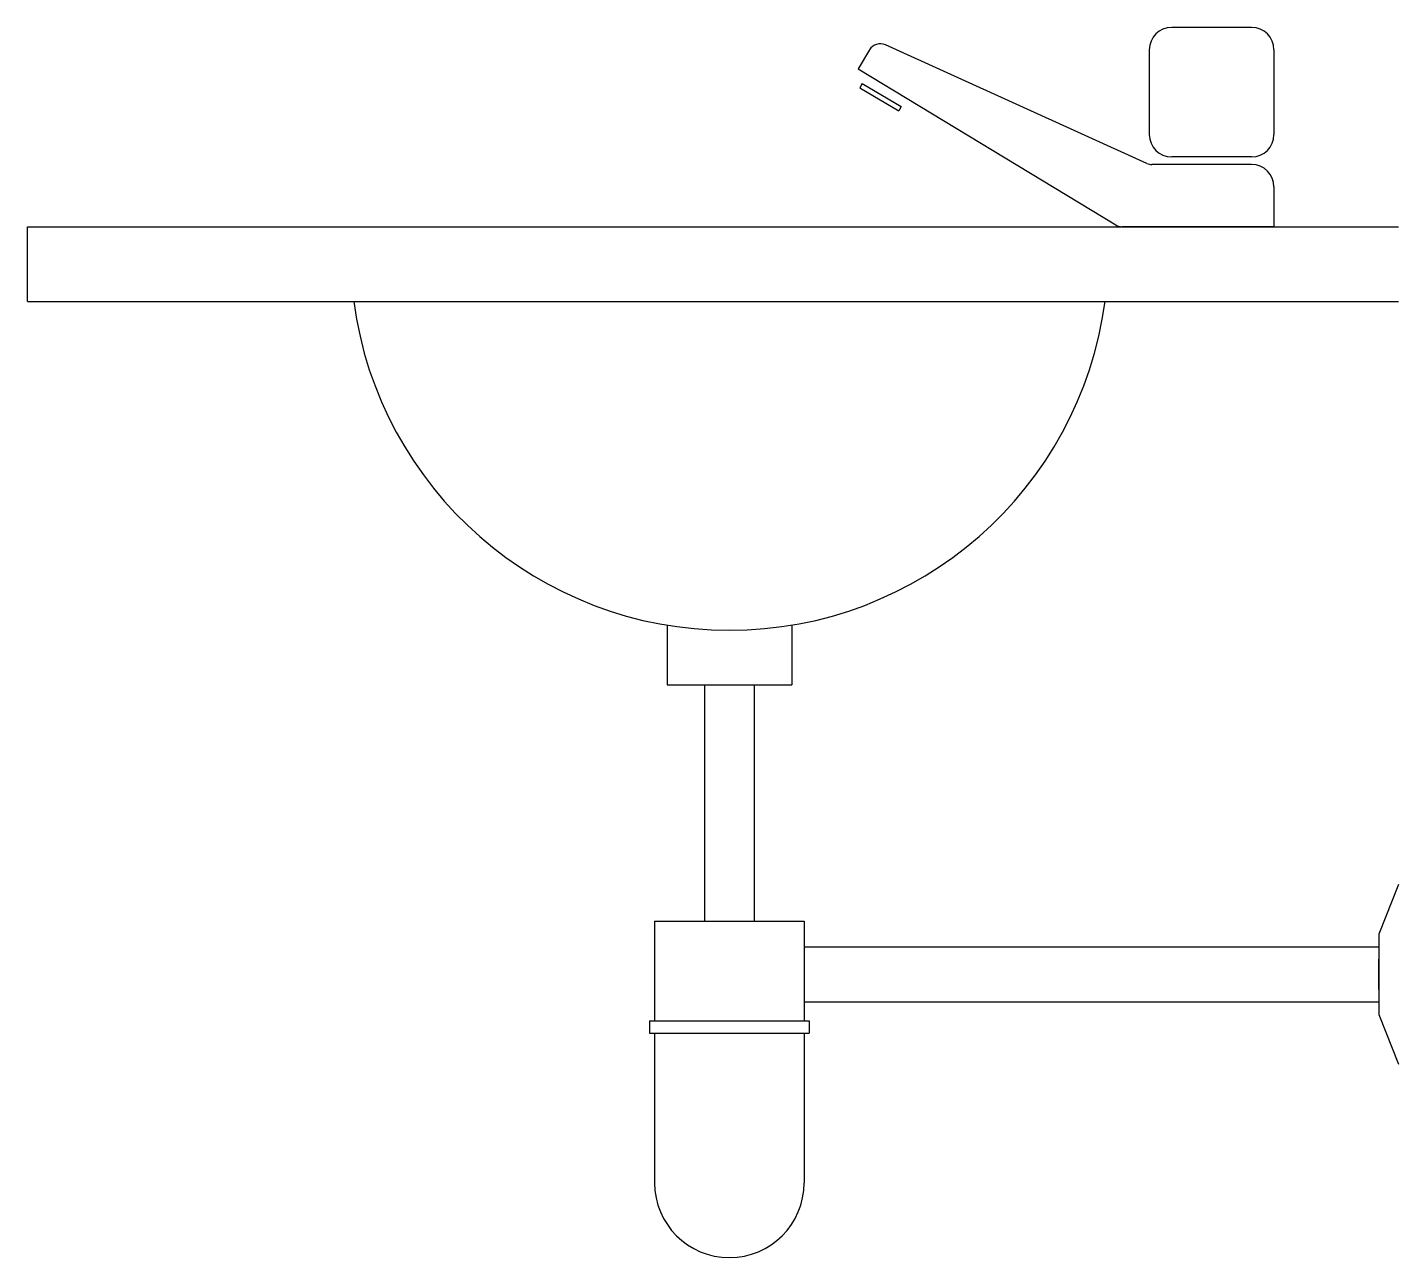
# Model space of a CAD drawing. Header units: millimetres. Extents: x -2896.406 to -2895.856, y 2977.806 to 2978.3.
import ezdxf

# ---------------------------------------------------------------- set-up
doc = ezdxf.new("R2010")
doc.units = ezdxf.units.MM
doc.header["$LTSCALE"] = 10
doc.layers.add('banheiro_louças', color=2, linetype='Continuous')

msp = doc.modelspace()

# ---------------------------------------------------------------- linework, layer by layer
at = {"layer": 'banheiro_louças'}
for p, q in [((-2895.915332661946, 2978.2996920086), (-2895.947332661945, 2978.2996920086)), ((-2896.068534422521, 2978.29070181147), (-2896.073139727177, 2978.283087644396)), ((-2895.957316482087, 2978.245137882782), (-2896.062192146646, 2978.292668268821)), ((-2895.956332661945, 2978.2906920086), (-2895.956332661945, 2978.256692008601)), ((-2895.906332661946, 2978.2906920086), (-2895.906332661946, 2978.256692008601)), ((-2896.073139727177, 2978.283087644396), (-2895.969783376458, 2978.220416585132)), ((-2896.071452257359, 2978.277196791638), (-2896.072466303883, 2978.275472926896)), ((-2896.072466303883, 2978.275472926896), (-2896.056818856487, 2978.266268469462)), ((-2896.071452257359, 2978.277196791638), (-2896.055804809963, 2978.267992334203)), ((-2896.055804809963, 2978.267992334203), (-2896.056818856487, 2978.266268469462)), ((-2895.915332661946, 2978.2446920086), (-2895.955252520355, 2978.2446920086)), ((-2895.915332661946, 2978.247692008601), (-2895.947332661945, 2978.247692008601)), ((-2895.906332661946, 2978.2356920086), (-2895.906332661946, 2978.2196920086)), ((-2895.906332661946, 2978.2196920086), (-2895.967190934719, 2978.2196920086)), ((-2896.14976383428, 2978.059829704315), (-2896.14976383428, 2978.035888980358)), ((-2896.099763834281, 2978.059829704315), (-2896.099763834281, 2978.035888980358)), ((-2896.14976383428, 2978.035888980358), (-2896.099763834281, 2978.035888980358)), ((-2896.13476383428, 2978.035888980358), (-2896.13476383428, 2977.941018288779)), ((-2896.11476383428, 2978.035888980358), (-2896.11476383428, 2977.941018288779)), ((-2895.856332661948, 2977.955752751647), (-2895.864307257475, 2977.935752751647)), ((-2896.15476383428, 2977.941018288779), (-2896.09476383428, 2977.941018288779)), ((-2896.15476383428, 2977.941018288779), (-2896.15476383428, 2977.901018288779)), ((-2896.09476383428, 2977.941018288779), (-2896.09476383428, 2977.901018288779)), ((-2895.864307257475, 2977.935752751647), (-2895.864307257475, 2977.903631265553)), ((-2896.094763834281, 2977.930752751647), (-2895.864307257475, 2977.930752751647)), ((-2895.864307257475, 2977.913631265553), (-2895.864307257475, 2977.925752751647)), ((-2896.094763834281, 2977.908631265553), (-2895.864307257475, 2977.908631265553)), ((-2895.864307257475, 2977.903631265553), (-2895.856332661948, 2977.883631265554)), ((-2896.15676383428, 2977.901018288779), (-2896.092763834281, 2977.901018288779)), ((-2896.15676383428, 2977.901018288779), (-2896.15676383428, 2977.896018288779)), ((-2896.092763834281, 2977.901018288779), (-2896.092763834281, 2977.896018288779)), ((-2896.15676383428, 2977.896018288779), (-2896.092763834281, 2977.896018288779)), ((-2896.15476383428, 2977.896018288779), (-2896.15476383428, 2977.836018288779)), ((-2896.09476383428, 2977.896018288779), (-2896.09476383428, 2977.836018288779))]:
    msp.add_line(p, q, dxfattribs=at)
at = {"layer": 'banheiro_louças', "color": 3}
for p, q in [((-2896.406332661946, 2978.189692008601), (-2896.406332661946, 2978.2196920086)), ((-2896.406332661946, 2978.2196920086), (-2895.856332661946, 2978.2196920086)), ((-2896.406332661946, 2978.189692008601), (-2895.856332661946, 2978.189692008601))]:
    msp.add_line(p, q, dxfattribs=at)
at = {"layer": 'banheiro_louças'}
for centre, radius, start, end in [((-2895.947332661945, 2978.2906920086), 0.009000000000000001, 90, 180), ((-2895.915332661946, 2978.2906920086), 0.009000000000000001, 7.016477563892661e-15, 89.99999999999025), ((-2896.064256108378, 2978.288114143003), 0.005, 65.619633248658, 148.833038543102), ((-2895.947332661945, 2978.256692008601), 0.009000000000000001, 180, 270), ((-2895.915332661946, 2978.256692008601), 0.009000000000000001, 270, 7.016477563892661e-15), ((-2895.955252520355, 2978.2496920086), 0.005, 245.619633248661, 269.9999999999902), ((-2895.915332661946, 2978.2356920086), 0.009000000000000001, 7.016477563892661e-15, 90), ((-2895.967190934719, 2978.2246920086), 0.005, 238.769092630133, 269.9999999999935), ((-2896.124763834281, 2978.209766355475), 0.1520065767033807, 187.5887843635553, 352.4112156364448), ((-2896.12476383428, 2977.836018288779), 0.02999999999999403, 180.0000000000131, 7.016477563892661e-15)]:
    msp.add_arc(centre, radius, start, end, dxfattribs=at)

doc.saveas('drawing.dxf')
